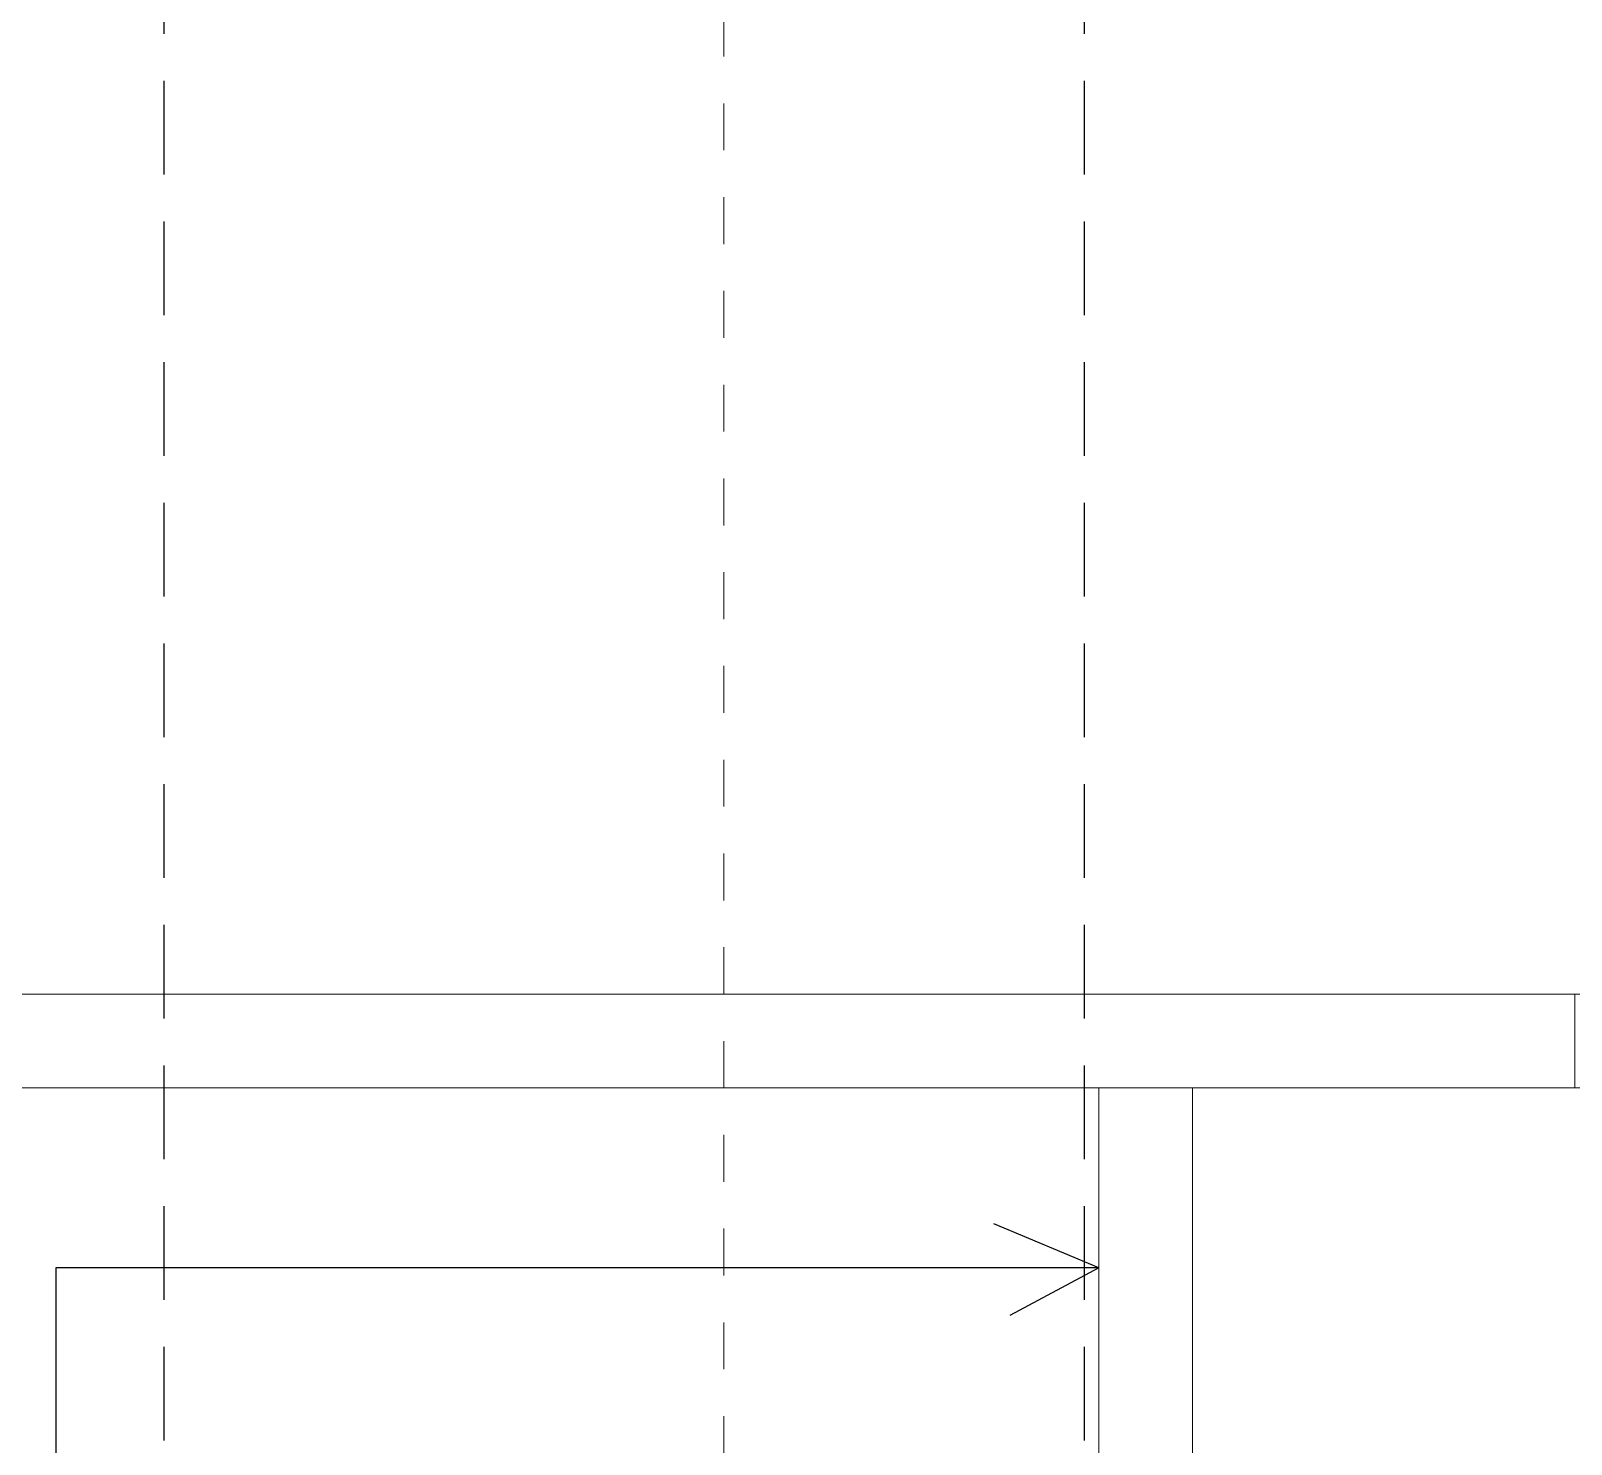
# Model space of a CAD drawing. Header units: metres. Extents: x 141.1 to 189.7, y 0 to 66.6.
# Drawn here: x 159.495 to 162.78, y 39.525 to 42.54 of the extents above; entities that cross this region are included whole.
import ezdxf

# ---------------------------------------------------------------- set-up
doc = ezdxf.new("R2010")
doc.units = ezdxf.units.M
doc.header["$XCLIPFRAME"] = 2
for name, pattern in [('AUSGEZOGEN', [0]), ('PUNKT2_S9', [0.1, 0, -0.1]), ('VERDECKT2_S2', [0.27, 0.2, -0.07])]:
    doc.linetypes.add(name, pattern=pattern)
for name, color, linetype, lineweight in [('Allgemein01', 7, 'AUSGEZOGEN', 13), ('Architektur Allgemein', 7, 'AUSGEZOGEN', 13), ('Wand Holz nicht tragend', 7, 'AUSGEZOGEN', 13)]:
    doc.layers.add(name, color=color, linetype=linetype, lineweight=lineweight)
picture_1 = doc.add_image_def('image3.jpg', size_in_pixel=(256, 256))

msp = doc.modelspace()

# ---------------------------------------------------------------- linework, layer by layer
at = {"layer": 'Allgemein01', "color": 7, "linetype": 'VERDECKT2_S2', "lineweight": 25, "transparency": 33554687}
for p, q in [((159.7791, 48.7329), (159.7791, 26.6948)), ((161.7417, 48.7329), (161.7417, 26.6948))]:
    msp.add_line(p, q, dxfattribs=at)
at = {"layer": 'Architektur Allgemein', "color": 7, "linetype": 'PUNKT2_S9', "lineweight": 13, "transparency": 33554687}
msp.add_line((160.9728, 39.2848), (160.9728, 57.4728), dxfattribs=at)
at = {"layer": 'Architektur Allgemein', "color": 7, "linetype": 'AUSGEZOGEN', "lineweight": 25, "transparency": 33554687}
for q in [(161.5491, 39.9953), (161.5491, 39.9953), (161.5833, 39.7998), (161.5833, 39.7998)]:
    msp.add_line((161.7728, 39.9011), q, dxfattribs=at)
msp.add_polyline3d([(161.7728, 39.9011, 0), (159.5483, 39.9011, 0), (159.5483, 38.1146, 0)], dxfattribs=at)
msp.add_polyline3d([(161.7728, 39.9011, 0), (159.5483, 39.9011, 0), (159.5483, 38.1146, 0)], dxfattribs=at)

# ---------------------------------------------------------------- pictures from other files: only their frames are drawn
at = {"layer": 'Wand Holz nicht tragend', "lineweight": 18, "transparency": 33554687}
image = msp.add_image(picture_1, insert=(163.7728, 40.4848), size_in_units=(2.56, 2.56), rotation=-180, dxfattribs=at)
image.set_boundary_path([(15.185, 255.5), (459, 255.5), (459, 235.5), (-0.5, 235.5), (-0.5, 250.5), (15.185, 250.5), (15.185, 255.5)])
image.dxf.flags = 15
image = msp.add_image(picture_1, insert=(163.7728, 40.4848), size_in_units=(2.56, 2.56), rotation=-180, dxfattribs=at)
image.set_boundary_path([(98, 255.5), (459, 255.5), (459, 235.5), (98, 235.5), (98, 255.5), (-0.5, 255.5), (9.5, 255.5), (9.5, 235.5), (-0.5, 235.5), (-0.5, 255.5), (98, 255.5)])
image.dxf.flags = 15
image = msp.add_image(picture_1, insert=(163.7728, 40.4848), size_in_units=(2.56, 2.56), rotation=-180, dxfattribs=at)
image.set_boundary_path([(-0.5, 255.5), (459, 255.5), (459, 235.5), (-0.5, 235.5), (-0.5, 255.5)])
image.dxf.flags = 15
image = msp.add_image(picture_1, insert=(161.9728, 33.3598), size_in_units=(2.56, 2.56), rotation=90, dxfattribs=at)
image.set_boundary_path([(-0.5, 255.5), (692, 255.5), (692, 235.5), (-0.5, 235.5), (-0.5, 255.5)])
image.dxf.flags = 15

doc.saveas('drawing.dxf')
